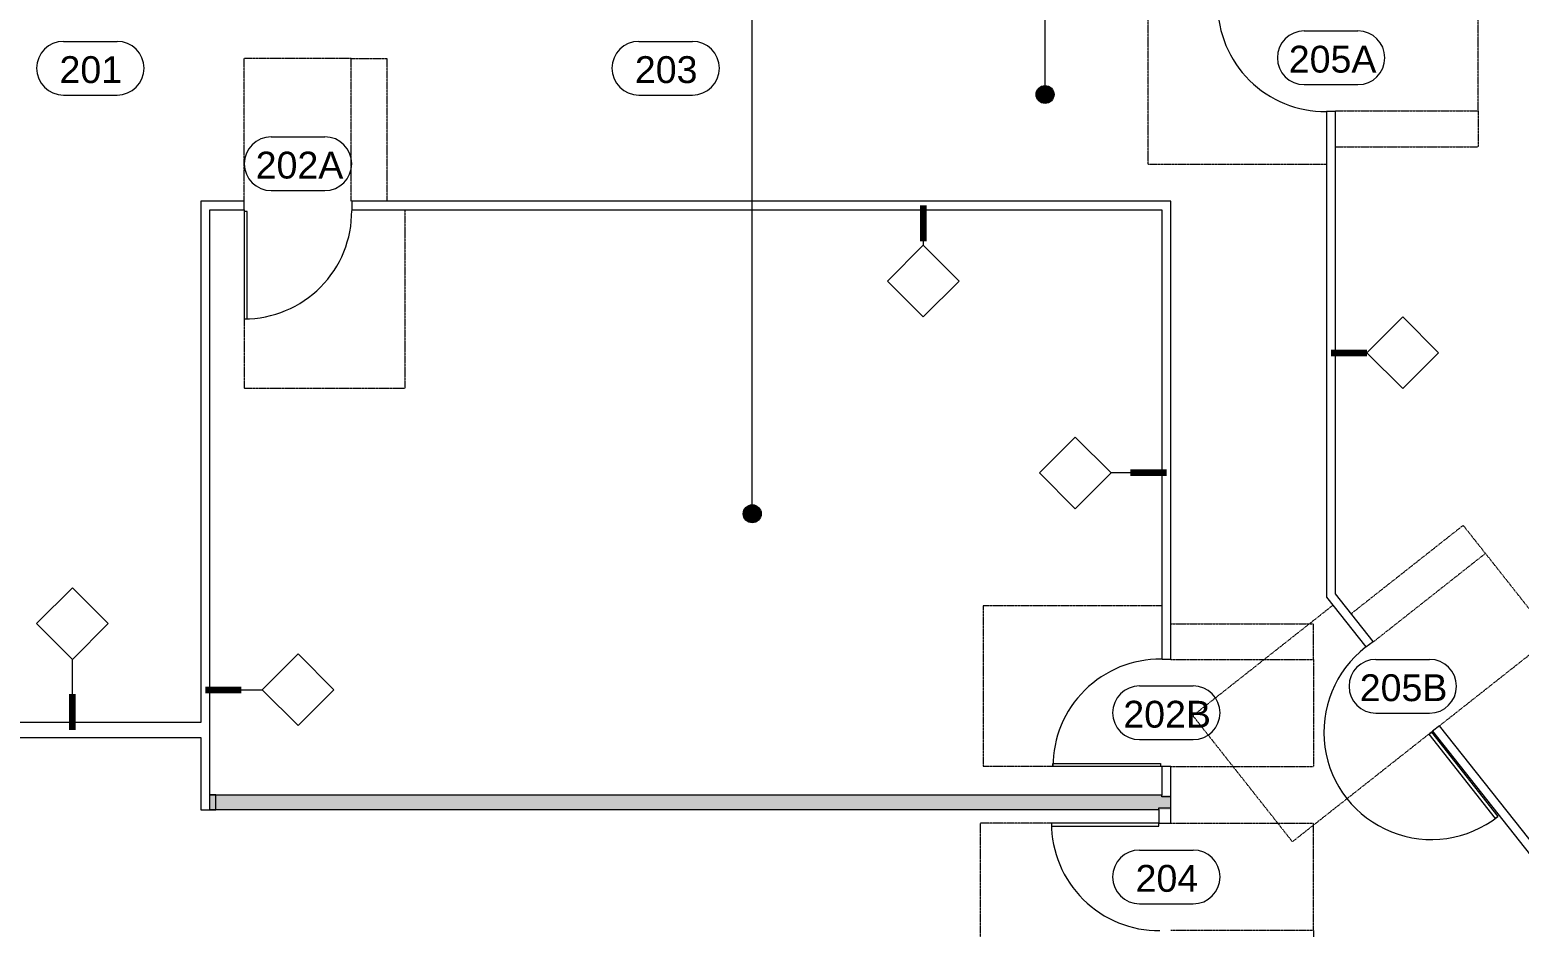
# Model space of a CAD drawing. Header units: inches. Extents: x 842 to 2283, y -57 to 1824.
# Drawn here: x 1232.1 to 1731, y 972.6 to 1273.3 of the extents above; entities that cross this region are included whole.
import ezdxf

# ---------------------------------------------------------------- set-up
doc = ezdxf.new("R2010")
doc.units = ezdxf.units.IN
doc.header["$MEASUREMENT"] = 0
doc.linetypes.add('Dash 1_32_', pattern=[0.0625, 0.03125, -0.03125])
for name, color, linetype, lineweight in [('A-AREA-IDEN', 2, 'Continuous', 9), ('A-DOOR', 31, 'Continuous', 13), ('A-DOOR-IDEN', 31, 'Continuous', 9), ('A-GENM', 13, 'Dash 1_32_', 9), ('A-WALL', 113, 'Continuous', 9), ('A-WALL-IDEN', 211, 'Continuous', 9), ('A-WALL-PATT', 111, 'Continuous', 13), ('I-WALL', 2, 'Continuous', 13)]:
    doc.layers.add(name, color=color, linetype=linetype, lineweight=lineweight)
doc.styles.add('Swis721 Lt BT', font='swissl.ttf', dxfattribs={"height": 9})

# ---------------------------------------------------------------- blocks, each defined once
blk = doc.blocks.new('Door - Glass Single - Full Rail - Short Handle-7028100-Level XX  CONSTRUCTION')
at = {"layer": 'A-DOOR', "lineweight": 20}
for p, q in [((17, 38), (17, 2)), ((18, 38), (17, 38)), ((18, 2), (18, 38)), ((17, 2), (18, 2))]:
    blk.add_line(p, q, dxfattribs=at)
at = {"layer": 'A-DOOR', "lineweight": 9}
blk.add_arc((18, 2), 36, 90, 180.5, dxfattribs=at)
at = {"layer": 'A-GENM'}
for p, q in [((-35.81, 61.31), (18, 61.31)), ((-35.81, 1.5), (-35.81, 61.31)), ((18, 1.5), (18, 61.31)), ((17.97, 1.5), (18, 1.5)), ((-29.81, -1.5), (-29.81, -49.31)), ((-17.81, -1.5), (-17.81, -49.31)), ((17.97, -1.5), (18, -1.5)), ((18, -1.5), (18, -49.31)), ((-17.81, -49.31), (-29.81, -49.31)), ((-17.81, -49.31), (18, -49.31))]:
    blk.add_line(p, q, dxfattribs=at)
blk = doc.blocks.new('Door - Glass Single - Full Rail - Long Handle-7282400-Level XX  CONSTRUCTION')
at = {"layer": 'A-DOOR', "lineweight": 20}
for p, q in [((17, 38), (17, 2)), ((18, 38), (17, 38)), ((18, 2), (18, 38)), ((17, 2), (18, 2))]:
    blk.add_line(p, q, dxfattribs=at)
at = {"layer": 'A-DOOR', "lineweight": 9}
blk.add_arc((18, 2), 36, 90, 180.5, dxfattribs=at)
at = {"layer": 'A-GENM'}
for p, q in [((-35.81, 61.81), (18, 61.81)), ((-35.81, 2), (-35.81, 61.81)), ((18, 2), (18, 61.81)), ((17.97, 2), (18, 2)), ((-29.81, -2), (-29.81, -49.81)), ((-17.81, -2), (-17.81, -49.81)), ((17.97, -2), (18, -2)), ((18, -2), (18, -49.81)), ((-17.81, -49.81), (-29.81, -49.81)), ((-17.81, -49.81), (18, -49.81))]:
    blk.add_line(p, q, dxfattribs=at)
blk = doc.blocks.new('Door - Glass Single - Full Rail - Long Handle-7283693-Level XX  CONSTRUCTION')
at = {"layer": 'A-DOOR', "lineweight": 20}
for p, q in [((17, 38), (17, 2)), ((18, 38), (17, 38)), ((18, 2), (18, 38)), ((17, 2), (18, 2))]:
    blk.add_line(p, q, dxfattribs=at)
at = {"layer": 'A-DOOR', "lineweight": 9}
blk.add_arc((18, 2), 36, 90, 180.5, dxfattribs=at)
at = {"layer": 'A-GENM'}
for p, q in [((-35.81, 61.31), (18, 61.31)), ((-35.81, 1.5), (-35.81, 61.31)), ((18, 1.5), (18, 61.31)), ((17.97, 1.5), (18, 1.5)), ((-29.81, -1.5), (-29.81, -49.31)), ((-17.81, -1.5), (-17.81, -49.31)), ((17.97, -1.5), (18, -1.5)), ((18, -1.5), (18, -49.31)), ((-17.81, -49.31), (-29.81, -49.31)), ((-17.81, -49.31), (18, -49.31))]:
    blk.add_line(p, q, dxfattribs=at)
blk = doc.blocks.new('Door - Glass Single - Full Rail - Short Handle-7263213-Level XX  CONSTRUCTION')
at = {"layer": 'A-DOOR', "lineweight": 20}
for p, q in [((17, -2), (18, -2)), ((17, -38), (17, -2)), ((18, -2), (18, -38)), ((18, -38), (17, -38))]:
    blk.add_line(p, q, dxfattribs=at)
at = {"layer": 'A-DOOR', "lineweight": 9}
blk.add_arc((18, -2), 36, 179.5, 270, dxfattribs=at)
at = {"layer": 'A-GENM'}
for p, q in [((-17.81, 49.31), (-29.81, 49.31)), ((-29.81, 1.5), (-29.81, 49.31)), ((-17.81, 49.31), (18, 49.31)), ((-17.81, 1.5), (-17.81, 49.31)), ((18, 1.5), (18, 49.31)), ((17.97, 1.5), (18, 1.5)), ((-35.81, -1.5), (-35.81, -61.31)), ((17.97, -1.5), (18, -1.5)), ((18, -1.5), (18, -61.31)), ((-35.81, -61.31), (18, -61.31))]:
    blk.add_line(p, q, dxfattribs=at)
blk = doc.blocks.new('Door - Glass Single - Full Rail - Long Handle-7309885-Level XX  CONSTRUCTION')
at = {"layer": 'A-DOOR', "lineweight": 20}
for p, q in [((18, -3), (18, -2)), ((18, -2), (54, -2)), ((54, -3), (18, -3)), ((54, -2), (54, -3))]:
    blk.add_line(p, q, dxfattribs=at)
at = {"layer": 'A-DOOR', "lineweight": 9}
blk.add_arc((18, -2), 36, 179.5, 0, dxfattribs=at)
at = {"layer": 'A-GENM'}
for p, q in [((-17.81, 49.31), (-29.81, 49.31)), ((-29.81, 1.5), (-29.81, 49.31)), ((-17.81, 49.31), (18, 49.31)), ((-17.81, 1.5), (-17.81, 49.31)), ((18, 1.5), (18, 49.31)), ((17.97, 1.5), (18, 1.5)), ((-35.81, -1.5), (-35.81, -61.31)), ((17.97, -1.5), (18, -1.5)), ((18, -1.5), (18, -61.31)), ((-35.81, -61.31), (18, -61.31))]:
    blk.add_line(p, q, dxfattribs=at)
blk = doc.blocks.new('Door Tag - Door Tag-41184-Level XX  CONSTRUCTION')
at = {"layer": 'A-DOOR-IDEN'}
for p, q in [((-0.09375, 0.09375), (0.09375, 0.09375)), ((-0.09375, -0.09375), (0.09375, -0.09375))]:
    blk.add_line(p, q, dxfattribs=at)
for centre, start, end in [((-0.09375, 0), 90, 270), ((0.09375, 0), 270, 90)]:
    blk.add_arc(centre, 0.09375, start, end, dxfattribs=at)
blk = doc.blocks.new('Wall Tag - 1_4_-62626-Level XX  CONSTRUCTION')
at = {"layer": 'A-WALL-IDEN'}
for p, q in [((-0.125, 0), (0, 0.125)), ((0, 0.125), (0.125, 0)), ((-0.125, 0), (0, -0.125)), ((0, -0.125), (0.125, 0))]:
    blk.add_line(p, q, dxfattribs=at)

msp = doc.modelspace()

# ---------------------------------------------------------------- hatches: boundary and pattern name
at = {"layer": 'A-AREA-IDEN'}
h = msp.add_hatch(color=256, dxfattribs=at)
edge = h.paths.add_edge_path(flags=0)
edge.add_arc((1572.22, 1251.67), 3, 0, 360)
h = msp.add_hatch(color=256, dxfattribs=at)
edge = h.paths.add_edge_path(flags=0)
edge.add_arc((1474.13, 1111.17), 3, 0, 360)
at = {"layer": 'A-WALL-PATT', "lineweight": 9}
msp.add_hatch(color=7, dxfattribs=at).paths.add_polyline_path([(1292.35, 1012.04), (1614.35, 1012.04), (1614.35, 1016.92), (1292.35, 1016.92)], flags=0)

# ---------------------------------------------------------------- linework, layer by layer
at = {"layer": 'A-AREA-IDEN'}
for p, q in [((1474.13, 1111.17), (1474.13, 1769.43)), ((1572.22, 1251.67), (1572.23, 1769.52))]:
    msp.add_line(p, q, dxfattribs=at)
for centre in [(1572.22, 1251.67), (1474.13, 1111.17)]:
    msp.add_circle(centre, 3, dxfattribs=at)
at = {"layer": 'A-WALL', "lineweight": 13}
for p, q in [((1611.35, 1016.29), (1611.35, 1016.92)), ((1610.35, 1012.04), (1610.35, 1012.67))]:
    msp.add_line(p, q, dxfattribs=at)
at = {"layer": 'A-WALL-IDEN', "lineweight": 90}
for p, q in [((1531.44, 1214.47), (1531.44, 1202.47)), ((1668.04, 1165.13), (1680.04, 1165.13)), ((1612.85, 1124.85), (1600.85, 1124.85)), ((1246.4, 1038.72), (1246.4, 1050.72)), ((1290.98, 1052.22), (1302.98, 1052.22))]:
    msp.add_line(p, q, dxfattribs=at)
at = {"layer": 'A-WALL-IDEN'}
for p, q in [((1531.44, 1214.47), (1531.44, 1201.13)), ((1668.04, 1165.13), (1680.05, 1165.13)), ((1612.85, 1124.85), (1594.35, 1124.85)), ((1246.4, 1038.72), (1246.4, 1062.36)), ((1290.98, 1052.22), (1309.98, 1052.22))]:
    msp.add_line(p, q, dxfattribs=at)
at = {"layer": 'I-WALL'}
for p, q in [((1669.54, 1245.97), (1666.54, 1245.97)), ((1666.54, 1245.97), (1666.54, 1083.27)), ((1669.54, 1084.31), (1669.54, 1245.97)), ((1303.98, 1215.97), (1289.48, 1215.97)), ((1289.48, 1215.97), (1289.48, 1041.22)), ((1292.48, 1212.97), (1303.98, 1212.97)), ((1292.48, 1016.98), (1292.48, 1212.97)), ((1303.98, 1212.97), (1303.98, 1215.97)), ((1614.35, 1215.97), (1339.98, 1215.97)), ((1339.98, 1215.97), (1339.98, 1212.97)), ((1339.98, 1212.97), (1611.35, 1212.97)), ((1611.35, 1212.97), (1611.35, 1062.48)), ((1614.35, 1062.48), (1614.35, 1215.97)), ((1666.54, 1083.27), (1679.72, 1066.56)), ((1682.08, 1068.42), (1669.54, 1084.31)), ((1679.72, 1066.56), (1682.08, 1068.42)), ((1611.35, 1062.48), (1614.35, 1062.48)), ((1289.48, 1041.22), (1210.37, 1041.22)), ((1704.38, 1040.16), (1702.03, 1038.3)), ((1702.03, 1038.3), (1764.8, 958.77)), ((1766.25, 961.77), (1704.38, 1040.16)), ((1210.37, 1036.22), (1289.48, 1036.22)), ((1289.48, 1036.22), (1289.48, 1011.98)), ((1614.35, 1026.48), (1611.35, 1026.48)), ((1611.35, 1026.48), (1611.35, 1016.92)), ((1614.35, 1016.92), (1614.35, 1026.48)), ((1294.48, 1016.98), (1292.48, 1016.98)), ((1294.48, 1011.98), (1294.48, 1016.98)), ((1289.48, 1011.98), (1294.48, 1011.98)), ((1610.35, 1012.04), (1610.35, 1007.48)), ((1614.35, 1007.48), (1614.35, 1012.04)), ((1610.35, 1007.48), (1614.35, 1007.48))]:
    msp.add_line(p, q, dxfattribs=at)
at = {"layer": 'I-WALL', "color": 8, "lineweight": 20}
for p, q in [((1611.35, 1016.92), (1292.35, 1016.92)), ((1292.35, 1016.92), (1292.35, 1012.04)), ((1614.35, 1012.04), (1614.35, 1016.92)), ((1292.35, 1012.04), (1610.35, 1012.04))]:
    msp.add_line(p, q, dxfattribs=at)
at = {"layer": 'I-WALL', "lineweight": 9}
for p, q in [((1614.35, 1016.29), (1611.35, 1016.29)), ((1610.35, 1012.67), (1614.35, 1012.67))]:
    msp.add_line(p, q, dxfattribs=at)

# ---------------------------------------------------------------- block references
at = {"layer": 'A-DOOR'}
for name, p, rotation in [('Door - Glass Single - Full Rail - Long Handle-7283693-Level XX  CONSTRUCTION', (1668.04, 1263.97), 89.99999999999993), ('Door - Glass Single - Full Rail - Short Handle-7028100-Level XX  CONSTRUCTION', (1321.98, 1214.47), 180), ('Door - Glass Single - Full Rail - Long Handle-7309885-Level XX  CONSTRUCTION', (1692.05, 1053.36), 308.282552338638), ('Door - Glass Single - Full Rail - Short Handle-7263213-Level XX  CONSTRUCTION', (1612.85, 1044.48), 270), ('Door - Glass Single - Full Rail - Long Handle-7282400-Level XX  CONSTRUCTION', (1612.35, 989.48), 90)]:
    msp.add_blockref(name, p, dxfattribs=dict(at, rotation=rotation))
at = {"layer": 'A-DOOR-IDEN', "xscale": 95.99999999999994, "yscale": 95.99999999999994, "zscale": 95.99999999999994}
for p in [(1668.04, 1263.97), (1252.4, 1260.47), (1445.12, 1260.47), (1321.98, 1228.47), (1692.05, 1053.36), (1612.85, 1044.48), (1612.85, 989.48)]:
    msp.add_blockref('Door Tag - Door Tag-41184-Level XX  CONSTRUCTION', p, dxfattribs=at)
at = {"layer": 'A-WALL-IDEN', "xscale": 95.99999999999994, "yscale": 95.99999999999994, "zscale": 95.99999999999994}
for p in [(1531.44, 1189.13), (1692.05, 1165.13), (1582.35, 1124.85), (1246.4, 1074.36), (1321.98, 1052.22)]:
    msp.add_blockref('Wall Tag - 1_4_-62626-Level XX  CONSTRUCTION', p, dxfattribs=at)

# ---------------------------------------------------------------- texts
at = {"layer": 'A-DOOR-IDEN', "char_height": 9, "attachment_point": 1, "style": 'Swis721 Lt BT'}
for s, insert, width in [('205A', (1653.86, 1268), 33.936), ('201', (1242.09, 1264.5), 24.543), ('203', (1434.82, 1264.5), 24.543), ('202A', (1307.8, 1232.5), 33.936), ('205B', (1677.63, 1057.38), 34.542), ('202B', (1598.43, 1048.5), 34.542), ('204', (1602.55, 993.5), 24.543)]:
    msp.add_mtext(s, dxfattribs=dict(at, insert=insert, width=width))

doc.saveas('drawing.dxf')
